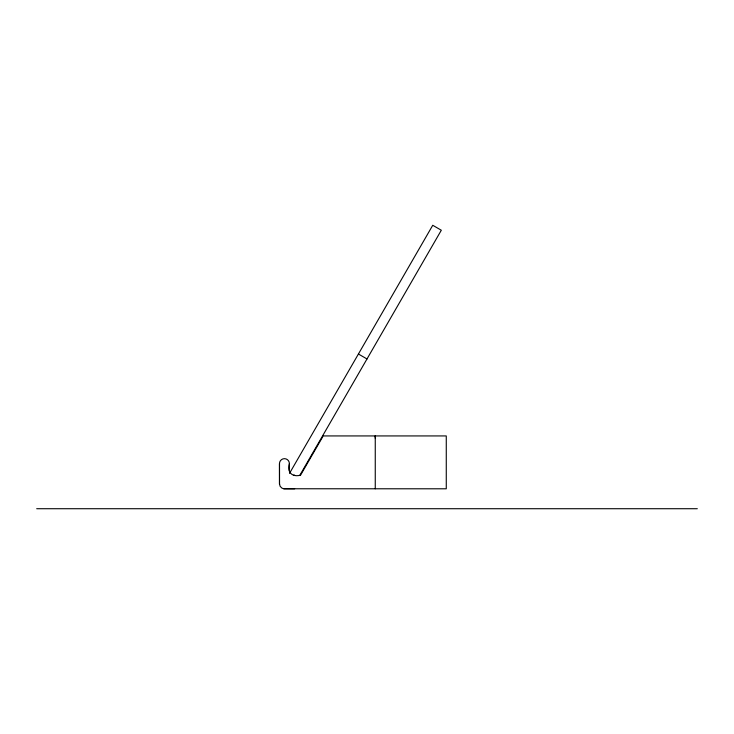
<?xml version="1.0" encoding="UTF-8"?>
<svg xmlns="http://www.w3.org/2000/svg" width="734" height="734" viewBox="0 0 734 734"><rect width="100%" height="100%" fill="white"/><g stroke="black" fill="none" stroke-linecap="round" stroke-linejoin="round"><path stroke-width="1.1" d="M375.257 438.244L375.257 435.932L375.257 488.798M289.49 473.402L432.739 225.283L441.317 230.237L299.784 475.384M36.7 508.717L697.3 508.717M283.783 488.761L446.272 488.798L446.272 435.932L323.208 435.932L300.545 475.182C292.104 477.439 286.866 472.301 289.389 463.622A4.955 4.955 0 0 0 284.434 458.667A4.955 4.955 0 0 0 279.48 463.622L279.48 483.853L280.14 486.33L281.957 488.138L283.783 488.761L294.664 488.807M293.692 475.146L294.664 475.182M358.421 354.008L367 358.963M289.425 470.879L289.389 463.622M279.48 463.622L279.516 484.495"/></g></svg>
